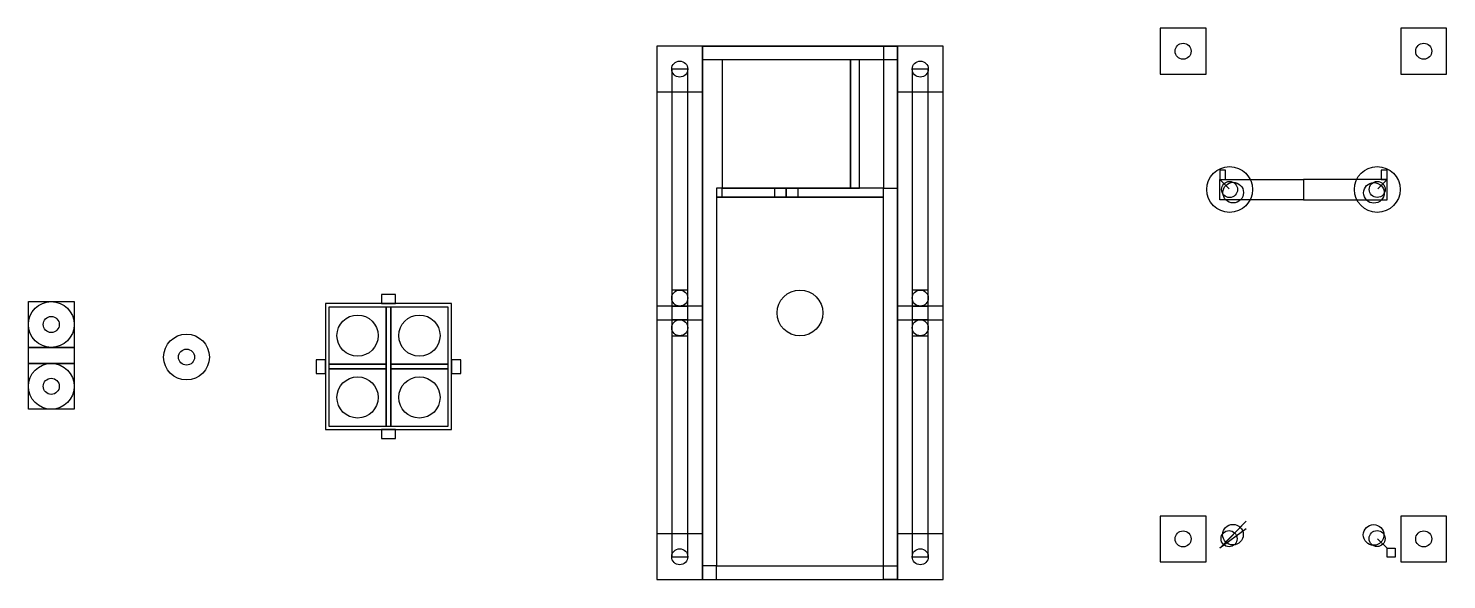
# Model space of a CAD drawing. Header units: millimetres. Extents: x -2747 to -1468, y 545 to 3386.
# Drawn here: x -1777.3 to -1467.8, y 545 to 665.4 of the extents above; entities that cross this region are included whole.
import ezdxf

# ---------------------------------------------------------------- set-up
doc = ezdxf.new("R2010")
doc.units = ezdxf.units.MM
doc.header["$MEASUREMENT"] = 0

msp = doc.modelspace()

# ---------------------------------------------------------------- linework, layer by layer
for p, q in [((-1517.3, 632.37, 3), (-1515.24, 630.35, 3)), ((-1480.8, 632.37, 3), (-1482.82, 630.31, 3)), ((-1517.3, 551.87, 3), (-1511.56, 557.73, 3)), ((-1515.28, 553.92, 3), (-1511.56, 557.73, 3)), ((-1511.55, 556.07, 3), (-1517.3, 551.87, 3)), ((-1517.3, 551.87, 3), (-1515.28, 553.92, 3)), ((-1480.8, 551.87, 3), (-1482.86, 553.88, 3))]:
    msp.add_line(p, q)
for points in [[(-1530.3, 655.37), (-1520.3, 655.37), (-1520.3, 665.37), (-1530.3, 665.37)], [(-1477.8, 655.37), (-1467.8, 655.37), (-1467.8, 665.37), (-1477.8, 665.37)], [(-1777.27, 605.69), (-1767.27, 605.69), (-1767.27, 595.69), (-1777.27, 595.69)], [(-1777.27, 592.19), (-1777.27, 595.69), (-1767.27, 595.69), (-1767.27, 592.19)], [(-1767.27, 582.19), (-1777.27, 582.19), (-1777.27, 592.19), (-1767.27, 592.19)], [(-1530.3, 548.87), (-1520.3, 548.87), (-1520.3, 558.87), (-1530.3, 558.87)], [(-1477.8, 548.87), (-1467.8, 548.87), (-1467.8, 558.87), (-1477.8, 558.87)]]:
    msp.add_lwpolyline(points, close=True)
for points, elevation in [([(-1640.15, 544.97), (-1630.15, 544.97), (-1630.15, 661.47), (-1640.15, 661.47)], -18), ([(-1640.15, 651.47), (-1630.15, 651.47), (-1630.15, 661.47), (-1640.15, 661.47)], -18), ([(-1630.15, 544.97), (-1587.65, 544.97), (-1587.65, 661.47), (-1630.15, 661.47)], -18), ([(-1630.15, 544.97), (-1587.65, 544.97), (-1587.65, 661.47), (-1630.15, 661.47)], -15), ([(-1630.15, 661.47), (-1587.65, 661.47), (-1587.65, 658.47), (-1630.15, 658.47)], -15), ([(-1590.65, 630.47), (-1587.65, 630.47), (-1587.65, 661.47), (-1590.65, 661.47)], -15), ([(-1587.65, 544.97), (-1577.65, 544.97), (-1577.65, 661.47), (-1587.65, 661.47)], -18), ([(-1587.65, 651.47), (-1577.65, 651.47), (-1577.65, 661.47), (-1587.65, 661.47)], -18), ([(-1636.9, 549.97), (-1633.4, 549.97), (-1633.4, 656.47), (-1636.9, 656.47)], -18), ([(-1625.9, 630.47), (-1597.9, 630.47), (-1597.9, 658.47), (-1625.9, 658.47)], -15), ([(-1597.9, 630.47), (-1595.9, 630.47), (-1595.9, 658.47), (-1597.9, 658.47)], -15), ([(-1584.4, 549.97), (-1580.9, 549.97), (-1580.9, 656.47), (-1584.4, 656.47)], -18), ([(-1516.05, 634.37), (-1517.3, 634.37), (-1517.3, 632.37), (-1516.05, 632.37)], 5), ([(-1499.05, 627.92), (-1517.3, 627.92), (-1517.3, 632.37), (-1499.05, 632.37)], 3), ([(-1499.05, 627.92), (-1480.8, 627.92), (-1480.8, 632.37), (-1499.05, 632.37)], 3), ([(-1480.8, 634.37), (-1482.05, 634.37), (-1482.05, 632.37), (-1480.8, 632.37)], 5), ([(-1627.15, 628.47), (-1590.65, 628.47), (-1590.65, 630.47), (-1627.15, 630.47)], -15), ([(-1627.15, 628.47), (-1625.9, 628.47), (-1625.9, 630.47), (-1627.15, 630.47)], -15), ([(-1627.15, 547.97), (-1590.65, 547.97), (-1590.65, 628.47), (-1627.15, 628.47)], -15), ([(-1614.4, 630.47), (-1611.9, 630.47), (-1611.9, 628.47), (-1614.4, 628.47)], -15), ([(-1611.9, 630.47), (-1609.4, 630.47), (-1609.4, 628.47), (-1611.9, 628.47)], -15), ([(-1700.19, 605.26), (-1697.19, 605.26), (-1697.19, 607.26), (-1700.19, 607.26)], -18), ([(-1636.9, 604.72), (-1633.4, 604.72), (-1633.4, 608.22), (-1636.9, 608.22)], -18), ([(-1584.4, 604.72), (-1580.9, 604.72), (-1580.9, 608.22), (-1584.4, 608.22)], -18), ([(-1712.44, 577.76), (-1684.94, 577.76), (-1684.94, 605.26), (-1712.44, 605.26)], -18), ([(-1711.69, 592.01), (-1699.19, 592.01), (-1699.19, 604.51), (-1711.69, 604.51)], -18), ([(-1699.19, 578.51), (-1698.19, 578.51), (-1698.19, 604.51), (-1699.19, 604.51)], -18), ([(-1698.19, 592.01), (-1685.69, 592.01), (-1685.69, 604.51), (-1698.19, 604.51)], -18), ([(-1640.15, 601.72), (-1630.15, 601.72), (-1630.15, 604.72), (-1640.15, 604.72)], -18), ([(-1587.65, 601.72), (-1577.65, 601.72), (-1577.65, 604.72), (-1587.65, 604.72)], -18), ([(-1636.9, 598.22), (-1633.4, 598.22), (-1633.4, 601.72), (-1636.9, 601.72)], -18), ([(-1584.4, 598.22), (-1580.9, 598.22), (-1580.9, 601.72), (-1584.4, 601.72)], -18), ([(-1714.44, 590.01), (-1712.44, 590.01), (-1712.44, 593.01), (-1714.44, 593.01)], -18), ([(-1711.69, 591.01), (-1699.19, 591.01), (-1699.19, 592.01), (-1711.69, 592.01)], -18), ([(-1698.19, 591.01), (-1685.69, 591.01), (-1685.69, 592.01), (-1698.19, 592.01)], -18), ([(-1684.94, 590.01), (-1682.94, 590.01), (-1682.94, 593.01), (-1684.94, 593.01)], -18), ([(-1711.69, 578.51), (-1699.19, 578.51), (-1699.19, 591.01), (-1711.69, 591.01)], -18), ([(-1698.19, 578.51), (-1685.69, 578.51), (-1685.69, 591.01), (-1698.19, 591.01)], -18), ([(-1700.19, 575.76), (-1697.19, 575.76), (-1697.19, 577.76), (-1700.19, 577.76)], -18), ([(-1640.15, 544.97), (-1630.15, 544.97), (-1630.15, 554.97), (-1640.15, 554.97)], -18), ([(-1587.65, 544.97), (-1577.65, 544.97), (-1577.65, 554.97), (-1587.65, 554.97)], -18), ([(-1480.8, 551.87), (-1479.05, 551.87), (-1479.05, 549.87), (-1480.8, 549.87)], 5), ([(-1627.15, 547.97), (-1630.15, 547.97), (-1630.15, 544.97), (-1627.15, 544.97)], -15), ([(-1590.65, 547.97), (-1587.65, 547.97), (-1587.65, 544.97), (-1590.65, 544.97)], -15)]:
    msp.add_lwpolyline(points, close=True, dxfattribs=dict(elevation=elevation))
for centre, radius in [((-1525.3, 660.37), 1.75), ((-1472.8, 660.37), 1.75), ((-1635.15, 656.47, -18), 1.75), ((-1582.65, 656.47, -18), 1.75), ((-1515.16, 630.17, 3), 5), ((-1482.94, 630.18, 3), 5), ((-1515.16, 630.17, 3), 1.75), ((-1514.37, 629.49, 3), 2.25), ((-1483.67, 629.43, 3), 2.25), ((-1482.94, 630.18, 3), 1.75), ((-1635.15, 606.47, -18), 1.75), ((-1608.9, 603.22, -15), 5), ((-1582.65, 606.47, -18), 1.75), ((-1772.27, 600.69), 5), ((-1772.27, 600.69), 1.75), ((-1705.44, 598.26, -18), 4.5), ((-1691.94, 598.26, -18), 4.5), ((-1635.15, 599.97, -18), 1.75), ((-1582.65, 599.97, -18), 1.75), ((-1742.76, 593.58, 3), 5), ((-1742.76, 593.58, 3), 1.75), ((-1772.27, 587.19), 5), ((-1772.27, 587.19), 1.75), ((-1705.44, 584.76, -18), 4.5), ((-1691.94, 584.76, -18), 4.5), ((-1514.43, 554.8, 3), 2.25), ((-1525.3, 553.87), 1.75), ((-1515.28, 553.92, 3), 1.75), ((-1483.73, 554.74, 3), 2.25), ((-1482.97, 553.94, 3), 1.75), ((-1472.8, 553.87), 1.75), ((-1635.15, 549.97, -18), 1.75), ((-1582.65, 549.97, -18), 1.75)]:
    msp.add_circle(centre, radius)

doc.saveas('drawing.dxf')
